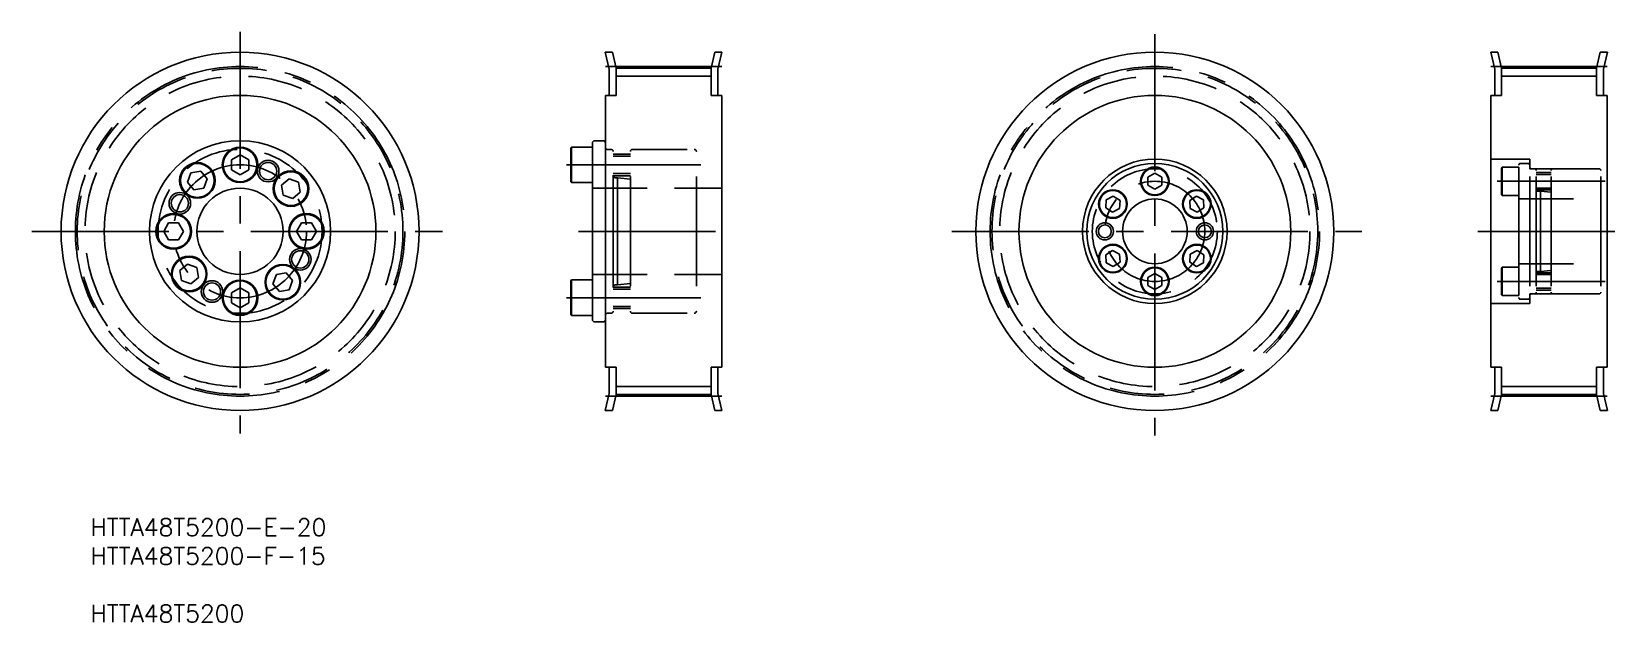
# Model space of a CAD drawing. Extents: x 1 to 370, y 12 to 148.
import ezdxf

# ---------------------------------------------------------------- set-up
doc = ezdxf.new("R2010")
doc.units = 0
doc.header["$PDMODE"] = 1
doc.linetypes.add('CENTER', pattern=[50.8, 31.75, -6.35, 6.35, -6.35])
doc.linetypes.add('DASHED', pattern=[19.05, 12.7, -6.35])
doc.layers.get('0').update_dxf_attribs({"linetype": 'CONTINUOUS'})
doc.layers.add('CENTER', color=1, linetype='CENTER')
doc.styles.add('MISUMI', font='txt.shx')

# ---------------------------------------------------------------- blocks, each defined once
blk = doc.blocks.new('*U6')
at = {"color": 7, "linetype": 'CONTINUOUS', "style": 'MISUMI'}
for s, p in [('HTTA48T5200-E-20', (15.05, 31.56)), ('HTTA48T5200-F-15', (15.05, 24.9)), ('HTTA48T5200', (15.05, 11.56))]:
    blk.add_text(s, height=4, dxfattribs=at).set_placement(p)

msp = doc.modelspace()

# ---------------------------------------------------------------- linework, layer by layer
at = {"color": 7, "linetype": 'CONTINUOUS'}
for p, q in [((135.33, 139.73), (134.41, 143.64)), ((136.06, 143.64), (134.41, 143.64)), ((136.93, 139.92), (136.06, 143.64)), ((158.93, 139.92), (159.81, 143.64)), ((159.81, 143.64), (161.45, 143.64)), ((160.53, 139.73), (161.45, 143.64)), ((340.65, 139.73), (339.73, 143.64)), ((341.37, 143.64), (339.73, 143.64)), ((342.25, 139.92), (341.37, 143.64)), ((364.25, 139.92), (365.12, 143.64)), ((365.12, 143.64), (366.77, 143.64)), ((365.85, 139.73), (366.77, 143.64)), ((135.33, 133.64), (135.33, 139.73)), ((136.93, 133.64), (136.93, 139.92)), ((136.93, 139.92), (158.93, 139.92)), ((158.93, 133.64), (158.93, 139.92)), ((160.53, 133.64), (160.53, 139.73)), ((340.65, 133.64), (340.65, 139.73)), ((342.25, 133.64), (342.25, 139.92)), ((342.25, 139.92), (364.25, 139.92)), ((364.25, 133.64), (364.25, 139.92)), ((365.85, 133.64), (365.85, 139.73)), ((134.43, 102.14), (134.43, 133.64)), ((134.43, 133.64), (136.93, 133.64)), ((161.43, 133.64), (158.93, 133.64)), ((161.43, 102.14), (161.43, 133.64)), ((339.75, 102.14), (339.75, 133.64)), ((339.75, 133.64), (342.25, 133.64)), ((366.75, 133.64), (364.25, 133.64)), ((366.75, 102.14), (366.75, 133.64)), ((126.43, 121.47), (126.55, 121.67)), ((126.55, 121.67), (131.43, 121.67)), ((126.55, 113.42), (126.55, 121.67)), ((131.43, 102.14), (131.43, 122.64)), ((131.43, 113.42), (131.43, 121.67)), ((131.93, 123.14), (133.93, 123.14)), ((134.43, 102.14), (134.43, 122.64)), ((49.73, 119.85), (47.73, 118.7)), ((47.73, 118.7), (47.73, 116.39)), ((51.73, 118.7), (49.73, 119.85)), ((50.73, 119.28), (50.73, 119.28)), ((51.23, 118.99), (51.23, 118.99)), ((51.73, 116.39), (51.73, 118.7)), ((126.43, 113.62), (126.43, 121.47)), ((131.43, 115.04), (131.43, 120.04)), ((38.34, 115.71), (37.55, 113.54)), ((40.62, 116.11), (38.34, 115.71)), ((42.1, 114.34), (40.62, 116.11)), ((41.31, 112.17), (42.1, 114.34)), ((47.73, 116.39), (49.73, 115.24)), ((49.73, 115.24), (51.73, 116.39)), ((61.12, 114.32), (59.36, 112.83)), ((63.29, 113.53), (61.12, 114.32)), ((261.84, 115.59), (260.24, 114.67)), ((260.24, 114.67), (260.24, 112.82)), ((263.44, 114.67), (261.84, 115.59)), ((262.64, 115.13), (262.64, 115.13)), ((263.04, 114.9), (263.04, 114.9)), ((263.44, 112.82), (263.44, 114.67)), ((37.55, 113.54), (39.04, 111.77)), ((39.04, 111.77), (41.31, 112.17)), ((59.36, 112.83), (59.76, 110.56)), ((59.76, 110.56), (61.93, 109.77)), ((61.93, 109.77), (63.7, 111.25)), ((63.7, 111.25), (63.29, 113.53)), ((126.43, 113.62), (126.55, 113.42)), ((126.55, 113.42), (131.43, 113.42)), ((260.24, 112.82), (261.84, 111.9)), ((261.84, 111.9), (263.44, 112.82)), ((250.56, 109.47), (250.46, 107.62)), ((250.46, 107.62), (252.01, 106.62)), ((252.21, 110.31), (250.56, 109.47)), ((252.01, 106.62), (253.66, 107.46)), ((253.76, 109.3), (252.21, 110.31)), ((253.66, 107.46), (253.76, 109.3)), ((269.92, 109.3), (271.47, 110.31)), ((270.02, 107.46), (269.92, 109.3)), ((271.66, 106.62), (270.02, 107.46)), ((271.47, 110.31), (273.12, 109.47)), ((273.21, 107.62), (271.66, 106.62)), ((273.12, 109.47), (273.21, 107.62)), ((33.17, 104.14), (32.02, 102.14)), ((35.48, 104.14), (33.17, 104.14)), ((36.64, 102.14), (35.48, 104.14)), ((63.97, 104.14), (62.82, 102.14)), ((66.28, 104.14), (63.97, 104.14)), ((67.44, 102.14), (66.28, 104.14)), ((32.02, 102.14), (33.17, 100.14)), ((33.17, 100.14), (35.48, 100.14)), ((35.48, 100.14), (36.64, 102.14)), ((62.82, 102.14), (63.97, 100.14)), ((63.97, 100.14), (66.28, 100.14)), ((66.28, 100.14), (67.44, 102.14)), ((131.43, 102.14), (131.43, 81.64)), ((134.43, 102.14), (134.43, 81.64)), ((134.43, 102.14), (134.43, 70.64)), ((161.43, 102.14), (161.43, 70.64)), ((339.75, 102.14), (339.75, 70.64)), ((366.75, 102.14), (366.75, 70.64)), ((252.01, 97.67), (250.46, 96.67)), ((250.46, 96.67), (250.56, 94.82)), ((253.66, 96.83), (252.01, 97.67)), ((253.76, 94.99), (253.66, 96.83)), ((269.92, 94.99), (270.02, 96.83)), ((270.02, 96.83), (271.66, 97.67)), ((271.66, 97.67), (273.21, 96.67)), ((273.21, 96.67), (273.12, 94.82)), ((37.53, 94.52), (35.76, 93.04)), ((35.76, 93.04), (36.16, 90.76)), ((39.7, 93.73), (37.53, 94.52)), ((40.1, 91.46), (39.7, 93.73)), ((58.14, 92.12), (57.35, 89.95)), ((60.42, 92.52), (58.14, 92.12)), ((61.9, 90.75), (60.42, 92.52)), ((250.56, 94.82), (252.21, 93.98)), ((252.21, 93.98), (253.76, 94.99)), ((261.84, 92.39), (260.24, 91.47)), ((263.44, 91.47), (261.84, 92.39)), ((271.47, 93.98), (269.92, 94.99)), ((273.12, 94.82), (271.47, 93.98)), ((36.16, 90.76), (38.33, 89.97)), ((38.33, 89.97), (40.1, 91.46)), ((49.73, 89.05), (47.73, 87.9)), ((51.73, 87.9), (49.73, 89.05)), ((57.35, 89.95), (58.84, 88.18)), ((58.84, 88.18), (61.11, 88.58)), ((61.11, 88.58), (61.9, 90.75)), ((126.43, 90.67), (126.55, 90.87)), ((126.43, 90.67), (126.43, 82.82)), ((126.55, 90.87), (131.43, 90.87)), ((126.55, 90.87), (126.55, 82.62)), ((131.43, 90.87), (131.43, 82.62)), ((131.43, 89.24), (131.43, 84.24)), ((260.24, 91.47), (260.24, 89.62)), ((260.24, 89.62), (261.84, 88.7)), ((261.84, 88.7), (263.44, 89.62)), ((263.44, 89.62), (263.44, 91.47)), ((47.73, 87.9), (47.73, 85.59)), ((47.73, 85.59), (49.73, 84.44)), ((49.73, 84.44), (51.73, 85.59)), ((51.73, 85.59), (51.73, 87.9)), ((126.43, 82.82), (126.55, 82.62)), ((126.55, 82.62), (131.43, 82.62)), ((131.93, 81.14), (133.93, 81.14)), ((134.43, 70.64), (136.93, 70.64)), ((135.33, 70.64), (135.33, 64.55)), ((136.93, 70.64), (136.93, 64.37)), ((158.93, 70.64), (158.93, 64.37)), ((161.43, 70.64), (158.93, 70.64)), ((160.53, 70.64), (160.53, 64.55)), ((339.75, 70.64), (342.25, 70.64)), ((340.65, 70.64), (340.65, 64.55)), ((342.25, 70.64), (342.25, 64.37)), ((364.25, 70.64), (364.25, 64.37)), ((366.75, 70.64), (364.25, 70.64)), ((365.85, 70.64), (365.85, 64.55)), ((135.33, 64.55), (134.41, 60.64)), ((136.93, 64.37), (136.06, 60.64)), ((136.93, 64.37), (158.93, 64.37)), ((158.93, 64.37), (159.81, 60.64)), ((160.53, 64.55), (161.45, 60.64)), ((340.65, 64.55), (339.73, 60.64)), ((342.25, 64.37), (341.37, 60.64)), ((342.25, 64.37), (364.25, 64.37)), ((364.25, 64.37), (365.12, 60.64)), ((365.85, 64.55), (366.77, 60.64)), ((136.06, 60.64), (134.41, 60.64)), ((159.81, 60.64), (161.45, 60.64)), ((341.37, 60.64), (339.73, 60.64)), ((365.12, 60.64), (366.77, 60.64))]:
    msp.add_line(p, q, dxfattribs=at)
at = {"color": 3, "linetype": 'CONTINUOUS'}
for p, q in [((136.93, 138.12), (158.93, 138.12)), ((342.25, 138.12), (364.25, 138.12)), ((136.93, 66.17), (158.93, 66.17)), ((342.25, 66.17), (364.25, 66.17))]:
    msp.add_line(p, q, dxfattribs=at)
at = {"color": 3, "linetype": 'DASHED'}
for p, q in [((134.84, 121.14), (135.73, 121.14)), ((136.23, 102.14), (136.23, 120.64)), ((140.23, 120.04), (136.23, 120.04)), ((140.23, 119.54), (136.23, 119.54)), ((140.23, 102.14), (140.23, 120.64)), ((140.73, 121.14), (155.03, 121.14)), ((155.53, 102.14), (155.53, 120.64)), ((339.75, 118.89), (348.75, 118.89)), ((346.65, 117.89), (348.35, 117.89)), ((348.75, 116.64), (348.75, 118.89)), ((140.23, 115.54), (136.23, 115.54)), ((140.23, 115.04), (136.23, 115.04)), ((136.83, 114.54), (137.23, 114.54)), ((137.23, 102.14), (137.23, 114.54)), ((137.23, 114.54), (140.23, 114.21)), ((342.25, 116.88), (342.34, 117.04)), ((342.25, 110.61), (342.25, 116.88)), ((342.34, 110.44), (342.34, 117.04)), ((342.34, 117.04), (346.25, 117.04)), ((346.25, 102.14), (346.25, 117.49)), ((346.25, 110.44), (346.25, 117.04)), ((346.25, 111.74), (346.25, 115.74)), ((348.75, 102.14), (348.75, 117.49)), ((348.75, 116.64), (366.75, 116.64)), ((349.16, 116.64), (349.85, 116.64)), ((350.25, 102.14), (350.25, 116.24)), ((353.75, 115.74), (350.25, 115.74)), ((353.75, 115.34), (350.25, 115.34)), ((353.75, 102.14), (353.75, 116.24)), ((354.15, 116.64), (364.85, 116.64)), ((365.25, 102.14), (365.25, 116.24)), ((131.43, 112.14), (161.43, 112.14)), ((342.25, 110.61), (342.34, 110.44)), ((353.75, 112.14), (350.25, 112.14)), ((353.75, 111.74), (350.26, 111.74)), ((350.66, 111.44), (351.25, 111.44)), ((351.25, 111.44), (353.75, 111.19)), ((351.25, 102.14), (351.25, 111.44)), ((342.34, 110.44), (346.25, 110.44)), ((346.25, 109.64), (365.25, 109.64)), ((136.23, 102.14), (136.23, 83.64)), ((137.23, 102.14), (137.23, 89.74)), ((140.23, 102.14), (140.23, 83.64)), ((155.53, 102.14), (155.53, 83.64)), ((346.25, 102.14), (346.25, 86.79)), ((348.75, 102.14), (348.75, 86.79)), ((350.25, 102.14), (350.25, 88.04)), ((351.25, 102.14), (351.25, 92.84)), ((353.75, 102.14), (353.75, 88.04)), ((365.25, 102.14), (365.25, 88.04)), ((131.43, 92.14), (161.43, 92.14)), ((342.25, 93.68), (342.34, 93.84)), ((342.25, 93.68), (342.25, 87.41)), ((342.34, 93.84), (346.25, 93.84)), ((342.34, 93.84), (342.34, 87.24)), ((346.25, 94.64), (365.25, 94.64)), ((346.25, 93.84), (346.25, 87.24)), ((346.25, 92.54), (346.25, 88.54)), ((353.75, 92.14), (350.25, 92.14)), ((353.75, 92.54), (350.26, 92.54)), ((350.66, 92.84), (351.25, 92.84)), ((351.25, 92.84), (353.75, 93.09)), ((140.23, 89.24), (136.23, 89.24)), ((140.23, 88.74), (136.23, 88.74)), ((136.83, 89.74), (137.23, 89.74)), ((137.23, 89.74), (140.23, 90.08)), ((353.75, 88.94), (350.25, 88.94)), ((353.75, 88.54), (350.25, 88.54)), ((140.23, 84.74), (136.23, 84.74)), ((339.75, 85.39), (348.75, 85.39)), ((342.25, 87.41), (342.34, 87.24)), ((342.34, 87.24), (346.25, 87.24)), ((346.65, 86.39), (348.35, 86.39)), ((348.75, 87.64), (348.75, 85.39)), ((348.75, 87.64), (366.75, 87.64)), ((349.16, 87.64), (349.85, 87.64)), ((354.15, 87.64), (364.85, 87.64)), ((134.84, 83.14), (135.73, 83.14)), ((140.23, 84.24), (136.23, 84.24)), ((140.73, 83.14), (155.03, 83.14))]:
    msp.add_line(p, q, dxfattribs=at)
at = {"color": 7, "linetype": 'CONTINUOUS'}
for centre, radius in [((49.73, 102.14), 41.5), ((261.84, 102.14), 41.5), ((49.73, 102.14), 31.5), ((261.84, 102.14), 31.5), ((49.73, 102.14), 21), ((49.73, 117.54), 4.12), ((39.83, 113.94), 4.12), ((39.83, 113.94), 3.92), ((49.73, 117.54), 3.92), ((56.24, 116.1), 2), ((261.84, 102.14), 16.75), ((261.84, 102.14), 15.75), ((61.53, 112.04), 4.12), ((61.53, 112.04), 3.92), ((261.84, 113.74), 3.3), ((261.84, 113.74), 3.14), ((35.77, 108.65), 2), ((49.73, 102.14), 10), ((252.11, 108.46), 3.3), ((252.11, 108.46), 3.14), ((271.57, 108.46), 3.3), ((271.57, 108.46), 3.14), ((261.84, 102.14), 7.5), ((34.33, 102.14), 4.12), ((34.33, 102.14), 3.92), ((65.13, 102.14), 4.12), ((65.13, 102.14), 3.92), ((250.24, 102.14), 1.5), ((273.44, 102.14), 1.5), ((37.93, 92.25), 4.12), ((37.93, 92.25), 3.92), ((63.69, 95.64), 2), ((252.11, 95.83), 3.3), ((252.11, 95.83), 3.14), ((271.57, 95.83), 3.3), ((271.57, 95.83), 3.14), ((59.63, 90.35), 4.12), ((59.63, 90.35), 3.92), ((261.84, 90.54), 3.3), ((261.84, 90.54), 3.14), ((43.22, 88.19), 2), ((49.73, 86.74), 4.12), ((49.73, 86.74), 3.92)]:
    msp.add_circle(centre, radius, dxfattribs=at)
at = {"color": 3, "linetype": 'DASHED'}
for centre, radius in [((49.73, 102.14), 37.77), ((49.73, 102.14), 35.97), ((261.84, 102.14), 37.77), ((261.84, 102.14), 35.97), ((49.73, 102.14), 19), ((261.84, 102.14), 14.5)]:
    msp.add_circle(centre, radius, dxfattribs=at)
at = {"color": 3}
for centre, radius in [((56.24, 116.1), 2.5), ((35.77, 108.65), 2.5), ((250.24, 102.14), 2), ((273.44, 102.14), 2), ((63.69, 95.64), 2.5), ((43.22, 88.19), 2.5)]:
    msp.add_circle(centre, radius, dxfattribs=at)
at = {"color": 7, "linetype": 'CONTINUOUS'}
for centre, start, end in [((131.93, 122.64), 90, 180), ((133.93, 122.64), 0, 90), ((131.93, 81.64), 180, 270), ((133.93, 81.64), 270, 0)]:
    msp.add_arc(centre, 0.5, start, end, dxfattribs=at)
at = {"color": 3, "linetype": 'DASHED'}
for centre, radius, start, end in [((134.84, 121.55), 0.41, 180, 270), ((135.73, 120.64), 0.5, 0, 90), ((140.73, 120.64), 0.5, 90, 180), ((155.03, 120.64), 0.5, 0, 90), ((346.65, 117.49), 0.4, 90, 180), ((348.35, 117.49), 0.4, 0, 90), ((136.83, 115.14), 0.6, 180.0007, 270), ((349.16, 117.05), 0.41, 180, 270), ((349.85, 116.24), 0.4, 0, 90), ((354.15, 116.24), 0.4, 90, 180), ((364.85, 116.24), 0.4, 0, 90), ((350.66, 111.85), 0.41, 180, 270), ((350.66, 92.43), 0.41, 90, 180), ((136.83, 89.14), 0.6, 90, 179.9993), ((346.65, 86.79), 0.4, 180, 270), ((348.35, 86.79), 0.4, 270, 0), ((349.16, 87.23), 0.41, 90, 180), ((349.85, 88.04), 0.4, 270, 0), ((354.15, 88.04), 0.4, 180, 270), ((364.85, 88.04), 0.4, 270, 0), ((134.84, 82.73), 0.41, 90, 180), ((135.73, 83.64), 0.5, 270, 0), ((140.73, 83.64), 0.5, 180, 270), ((155.03, 83.64), 0.5, 270, 0)]:
    msp.add_arc(centre, radius, start, end, dxfattribs=at)
at = {"color": 7, "linetype": 'CONTINUOUS'}
for p in [(199.34, 126.85), (197.34, 124.35), (200.64, 121.65), (201.14, 121.65), (200.64, 113.05), (201.14, 113.05), (197.34, 110.35), (199.34, 107.85), (197.34, 106.6)]:
    msp.add_point(p, dxfattribs=at)
at = {"layer": 'CENTER', "color": 1, "linetype": 'CENTER'}
for p, q in [((49.73, 148.38), (49.73, 55.26)), ((261.84, 147.83), (261.84, 54.81)), ((134.43, 140.34), (161.43, 140.34)), ((339.75, 140.34), (366.75, 140.34)), ((125.43, 117.54), (156.53, 117.54)), ((341.25, 113.74), (366.25, 113.74)), ((1.43, 102.14), (97.24, 102.14)), ((128.23, 102.14), (164.43, 102.14)), ((214.79, 102.14), (309.82, 102.14)), ((336.75, 102.14), (369.75, 102.14)), ((341.25, 90.54), (366.25, 90.54)), ((125.43, 86.74), (156.53, 86.74)), ((134.43, 63.95), (161.43, 63.95)), ((339.75, 63.95), (366.75, 63.95))]:
    msp.add_line(p, q, dxfattribs=at)
for centre, radius in [((49.73, 102.14), 38.19), ((261.84, 102.14), 38.19), ((49.73, 102.14), 15.4), ((261.84, 102.14), 11.6)]:
    msp.add_circle(centre, radius, dxfattribs=at)

# ---------------------------------------------------------------- block references
at = {"color": 7, "linetype": 'CONTINUOUS'}
msp.add_blockref('*U6', (0, 0), dxfattribs=at)

doc.saveas('drawing.dxf')
